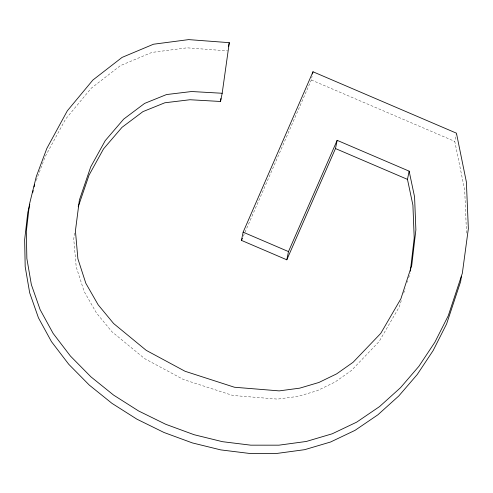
<?xml version="1.0" encoding="UTF-8"?>
<svg xmlns="http://www.w3.org/2000/svg" width="493" height="493" viewBox="0 0 493 493"><rect width="100%" height="100%" fill="white"/><g stroke="black" fill="none" stroke-linecap="round" stroke-linejoin="round"><path stroke-width="0.37" stroke-dasharray="2.46 1.85" d="M74.523 233.072L73.747 239.08L76.218 266.99L84.161 291.499L96.449 312.969L111.948 331.746L144.585 358.59L183.414 379.505L232.782 395.466L277.528 399.108L298.055 396.372L317.209 390.696L334.993 382.075L351.404 370.508L379.08 341.6L399.219 307.01L401.345 300.453M243.296 236.165L311.317 79.977L312.081 76.242M466.514 233.066L464.702 190.156L454.768 141.386L456.29 133.917M403.705 293.169L405.123 288.799M407.249 282.243L407.717 280.788M408.666 277.873L410.084 273.504M36.254 180.42L45.159 156.657L65.643 119.041L91.205 88.259L120.397 65.631L151.795 52.449L187.001 47.827L227.618 50.89M311.317 79.977L454.768 141.386"/><path stroke-width="0.74" d="M410.342 271.236L414.212 238.033L412.906 205.143L407.471 179.372L409.141 171.151L337.157 140.332L288.485 251.584L286.809 259.805L241.459 240.387L243.129 232.172L312.993 71.762L456.438 133.172L466.372 181.935L468.35 228.678L462.329 273.295L448.279 315.705L434.838 342.29L418.902 366.299L400.482 387.726L379.567 406.577L356.655 422.156L332.245 433.785L306.338 441.457L278.933 445.173L250.74 445.167L222.46 441.685L194.106 434.715L165.666 424.263L138.551 410.94L113.643 395.133L90.934 376.843L70.431 356.063L53.152 333.447L40.13 309.647L31.367 284.664L26.862 258.498L26.32 231.544L29.469 204.219L36.309 176.519L46.829 148.442L67.319 110.82L92.875 80.045L122.067 57.41L153.471 44.228L188.677 39.613L229.288 42.669L222.183 93.263L220.513 101.478L189.965 99.74L164.841 102.778L142.927 111.634L122.005 127.342L103.548 148.868L89.042 175.138L78.202 206.85M461.374 276.222L460.659 281.515L446.609 323.926L433.168 350.511L417.232 374.52L398.806 395.947L377.891 414.798L354.985 430.377L330.575 442.005L304.668 449.671L277.263 453.387L249.064 453.387L220.79 449.899L192.43 442.936L163.996 432.484L136.881 419.161L111.973 403.354L89.264 385.058L68.755 364.284L51.482 341.667L38.46 317.868L29.697 292.885L25.186 266.713L24.65 239.764L27.799 212.44L29.777 204.416M220.513 101.478L220.938 98.458M228.53 46.404L229.288 42.669M312.537 73.999L312.993 71.762M286.809 259.805L335.48 148.553L337.157 140.332M32.655 192.757L33.197 190.569M34.097 186.921L34.633 184.739M241.459 240.387L242.377 238.279M222.183 93.263L191.635 91.525L166.517 94.557L144.603 103.413L123.675 119.127L105.225 140.647L90.712 166.924L79.379 200.072L75.423 230.866L77.888 258.77L85.831 283.284L98.119 304.748L113.624 323.525L146.255 350.369L185.085 371.284L234.458 387.245L279.198 390.887L299.732 388.151L318.885 382.476L336.664 373.854L353.074 362.293L380.75 333.379L400.889 298.789L411.754 265.283L415.882 229.812L414.576 196.923L409.141 171.151M335.48 148.553L407.471 179.372M243.129 232.172L288.485 251.584"/></g></svg>
